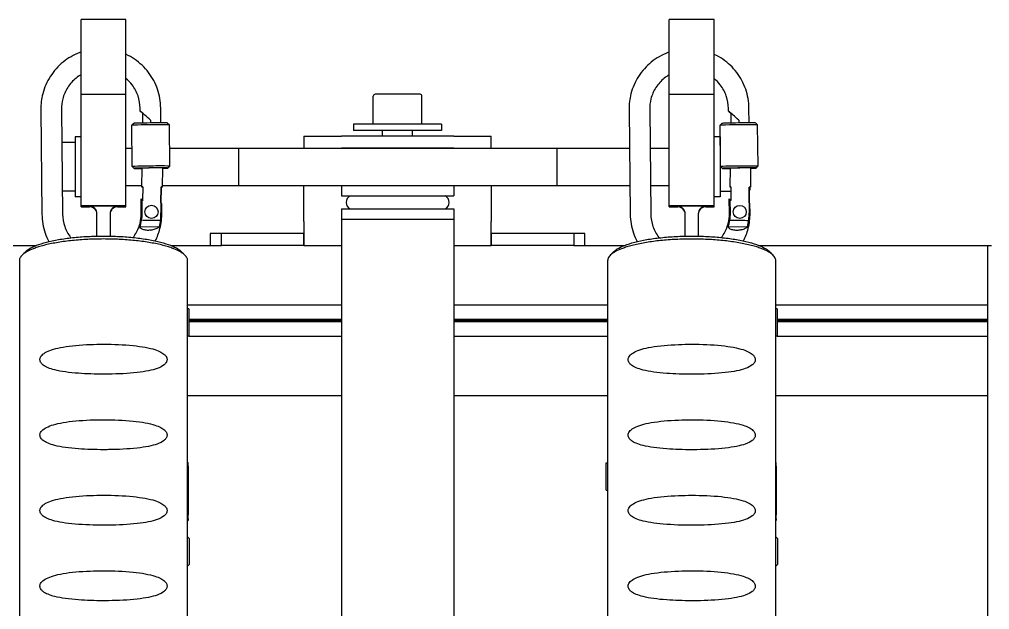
# Model space of a CAD drawing. Header units: millimetres. Extents: x 0 to 7722, y 0 to 5460.
# Drawn here: x 1892 to 2150.9, y 2437.8 to 2595.2 of the extents above; entities that cross this region are included whole.
import ezdxf

# ---------------------------------------------------------------- set-up
doc = ezdxf.new("R2010")
doc.units = ezdxf.units.MM
doc.header["$LTSCALE"] = 5
doc.layers.get('0').update_dxf_attribs({"linetype": 'CONTINUOUS'})

msp = doc.modelspace()

# ---------------------------------------------------------------- linework, layer by layer
for p, q in [((1920.431, 2595.212), (1908.431, 2595.212)), ((1908.431, 2575.214), (1908.431, 2595.212)), ((1920.431, 2575.214), (1920.431, 2595.212)), ((2077.431, 2595.203), (2065.431, 2595.203)), ((2065.431, 2575.205), (2065.431, 2595.203)), ((2077.431, 2575.205), (2077.431, 2595.203)), ((1920.431, 2575.214), (1908.431, 2575.214)), ((1908.431, 2545.478), (1908.431, 2575.214)), ((1920.431, 2545.478), (1920.431, 2575.214)), ((1986.431, 2567.253), (1986.431, 2574.753)), ((1998.931, 2575.253), (1986.931, 2575.253)), ((1999.431, 2567.253), (1999.431, 2574.753)), ((2077.431, 2575.205), (2065.431, 2575.205)), ((2065.431, 2545.476), (2065.431, 2575.205)), ((2077.431, 2545.476), (2077.431, 2575.205)), ((1924.211, 2570.766), (1924.204, 2571.49)), ((1929.745, 2567.598), (1929.703, 2571.548)), ((2081.211, 2570.761), (2081.204, 2571.485)), ((2086.745, 2567.592), (2086.703, 2571.543)), ((1897.705, 2571.21), (1898.001, 2543.214)), ((1903.205, 2571.268), (1903.501, 2543.272)), ((1924.859, 2570.192), (1924.822, 2567.552)), ((2054.705, 2571.205), (2055.001, 2543.209)), ((2060.205, 2571.263), (2060.501, 2543.267)), ((2081.859, 2570.188), (2081.822, 2567.545)), ((1922.117, 2555.968), (1922.001, 2566.967)), ((1922.496, 2567.473), (1922.002, 2566.968)), ((1926.987, 2568.358), (1926.995, 2567.582)), ((1926.987, 2568.354), (1926.987, 2568.358)), ((1931.495, 2567.568), (1932, 2567.073)), ((1932.117, 2556.074), (1932.001, 2567.072)), ((2004.681, 2567.253), (1981.181, 2567.253)), ((1981.181, 2567.253), (1981.181, 2565.553)), ((2004.681, 2567.253), (2004.681, 2565.553)), ((2079.117, 2555.963), (2079.001, 2566.962)), ((2079.496, 2567.468), (2079.002, 2566.963)), ((2083.987, 2568.352), (2083.996, 2567.576)), ((2083.987, 2568.348), (2083.987, 2568.352)), ((2088.495, 2567.563), (2089, 2567.068)), ((2089.117, 2556.069), (2089.001, 2567.068)), ((1906.831, 2563.894), (1906.831, 2547.894)), ((1908.431, 2563.894), (1906.831, 2563.894)), ((1967.931, 2564.094), (1977.931, 2564.094)), ((1967.931, 2564.094), (1967.931, 2560.894)), ((2007.931, 2564.094), (1977.931, 2564.094)), ((2004.681, 2565.553), (1981.181, 2565.553)), ((1988.931, 2564.094), (1988.931, 2565.553)), ((1996.931, 2564.094), (1996.931, 2565.553)), ((2007.931, 2564.094), (2017.931, 2564.094)), ((2017.931, 2560.894), (2017.931, 2564.094)), ((2079.031, 2563.894), (2077.431, 2563.894)), ((2079.031, 2563.894), (2079.031, 2547.894)), ((1906.831, 2562.394), (1903.298, 2562.394)), ((2079.031, 2562.394), (2079.049, 2562.394)), ((1920.431, 2560.894), (1922.065, 2560.894)), ((1932.066, 2560.894), (1950.431, 2560.894)), ((1950.431, 2560.894), (2035.431, 2560.894)), ((1950.431, 2560.894), (1950.431, 2550.894)), ((2007.931, 2560.894), (1977.931, 2560.894)), ((2035.431, 2560.894), (2054.814, 2560.894)), ((2035.431, 2560.894), (2035.431, 2550.894)), ((2060.314, 2560.894), (2065.431, 2560.894)), ((1922.623, 2555.473), (1922.118, 2555.967)), ((1931.622, 2555.568), (1932.116, 2556.073)), ((2079.623, 2555.468), (2079.118, 2555.963)), ((2088.622, 2555.563), (2089.116, 2556.068)), ((1924.657, 2555.528), (1924.589, 2550.557)), ((1930.158, 2555.575), (1930.088, 2550.481)), ((2081.657, 2555.522), (2081.589, 2550.552)), ((2087.158, 2555.569), (2087.088, 2550.476)), ((1920.431, 2550.894), (1924.593, 2550.894)), ((1930.094, 2550.894), (1950.431, 2550.894)), ((1950.431, 2550.894), (2035.431, 2550.894)), ((1967.931, 2541.294), (1967.931, 2550.894)), ((1977.931, 2550.894), (1977.931, 2548.144)), ((2007.931, 2550.894), (2007.931, 2548.144)), ((2017.931, 2550.894), (2017.931, 2541.294)), ((2035.431, 2550.894), (2054.92, 2550.894)), ((2060.42, 2550.894), (2065.431, 2550.894)), ((1906.831, 2549.394), (1903.436, 2549.394)), ((1924.889, 2550.57), (1924.839, 2546.897)), ((1929.73, 2546.305), (1929.788, 2550.503)), ((1929.787, 2550.468), (1929.73, 2546.305)), ((1929.787, 2550.468), (1929.787, 2550.468)), ((1977.931, 2548.144), (2007.931, 2548.144)), ((2079.031, 2549.394), (2081.873, 2549.394)), ((2081.889, 2550.565), (2081.839, 2546.892)), ((2086.73, 2546.3), (2086.788, 2550.497)), ((2086.787, 2550.463), (2086.73, 2546.3)), ((2086.787, 2550.463), (2086.787, 2550.463)), ((2087.031, 2549.894), (2087.031, 2550.469)), ((1908.431, 2547.894), (1906.831, 2547.894)), ((1924.499, 2543.494), (1924.459, 2547.324)), ((1924.751, 2543.513), (1924.714, 2547.042)), ((1924.714, 2547.042), (1924.891, 2546.836)), ((1929.677, 2546.358), (1929.718, 2546.317)), ((1929.718, 2546.317), (1929.747, 2543.566)), ((1929.999, 2543.552), (1929.973, 2546.052)), ((2079.031, 2547.894), (2077.431, 2547.894)), ((2081.499, 2543.489), (2081.459, 2547.319)), ((2081.751, 2543.507), (2081.714, 2547.037)), ((2081.714, 2547.037), (2081.891, 2546.83)), ((2086.677, 2546.352), (2086.718, 2546.312)), ((2086.718, 2546.312), (2086.747, 2543.56)), ((2086.999, 2543.547), (2086.973, 2546.047)), ((1920.431, 2545.478), (1908.431, 2545.478)), ((1908.431, 2545.227), (1908.431, 2545.478)), ((1908.431, 2545.227), (1910.681, 2545.227)), ((1918.181, 2545.367), (1910.681, 2545.367)), ((1912.681, 2537.4), (1912.681, 2543.367)), ((1916.181, 2543.367), (1916.181, 2537.4)), ((1918.181, 2545.227), (1920.431, 2545.227)), ((1920.431, 2545.227), (1920.431, 2545.478)), ((1977.931, 2544.644), (2007.931, 2544.644)), ((1977.931, 2544.644), (1977.931, 2541.894)), ((2007.931, 2544.644), (2007.931, 2541.894)), ((2077.431, 2545.476), (2065.431, 2545.476)), ((2065.431, 2545.231), (2065.431, 2545.476)), ((2065.431, 2545.231), (2067.681, 2545.231)), ((2075.181, 2545.367), (2067.681, 2545.367)), ((2069.681, 2537.385), (2069.681, 2543.368)), ((2073.181, 2543.368), (2073.181, 2537.385)), ((2075.181, 2545.231), (2077.431, 2545.231)), ((2077.431, 2545.231), (2077.431, 2545.476)), ((1967.931, 2541.294), (1967.931, 2534.894)), ((1977.931, 2541.894), (2007.931, 2541.894)), ((1977.931, 2541.894), (1977.931, 2367.894)), ((1977.931, 2541.894), (2007.931, 2541.894)), ((2007.931, 2541.894), (2007.931, 2367.894)), ((2017.931, 2534.894), (2017.931, 2541.294)), ((1929.346, 2539.861), (1924.134, 2539.806)), ((1945.931, 2538.094), (1942.931, 2538.094)), ((1942.931, 2538.094), (1942.931, 2534.894)), ((1945.931, 2534.894), (1945.931, 2538.094)), ((1967.921, 2538.094), (1945.931, 2538.094)), ((1967.921, 2538.094), (1967.931, 2538.094)), ((1967.921, 2534.894), (1967.921, 2538.094)), ((2017.931, 2538.094), (2017.941, 2538.094)), ((2039.931, 2538.094), (2017.941, 2538.094)), ((2017.941, 2538.094), (2017.941, 2534.894)), ((2042.931, 2538.094), (2039.931, 2538.094)), ((2039.931, 2538.094), (2039.931, 2534.894)), ((2042.931, 2534.894), (2042.931, 2538.094)), ((2086.346, 2539.856), (2081.134, 2539.801)), ((1200.431, 2534.894), (1896.418, 2534.894)), ((1932.444, 2534.894), (1944.931, 2534.894)), ((1944.931, 2534.894), (1945.931, 2534.894)), ((1967.921, 2534.894), (1945.931, 2534.894)), ((1967.921, 2534.894), (1977.931, 2534.894)), ((2007.931, 2534.894), (2017.941, 2534.894)), ((2039.931, 2534.894), (2017.941, 2534.894)), ((2039.931, 2534.894), (2040.931, 2534.894)), ((2040.931, 2534.894), (2053.446, 2534.894)), ((2089.417, 2534.894), (2150.431, 2534.894)), ((2150.431, 1299.894), (2150.431, 2534.894)), ((2150.431, 2534.894), (2151.431, 2534.894)), ((1891.981, 2530.849), (1891.981, 2376.903)), ((1936.881, 2376.903), (1936.881, 2530.849)), ((2048.981, 2530.843), (2048.981, 2376.896)), ((2093.881, 2376.896), (2093.881, 2530.843)), ((1936.881, 2519.044), (1977.931, 2519.044)), ((1937.231, 2517.962), (1936.881, 2517.962)), ((1937.231, 2517.962), (1937.231, 2510.662)), ((2007.931, 2519.044), (2048.981, 2519.044)), ((2093.881, 2519.044), (2150.431, 2519.044)), ((2094.231, 2517.961), (2093.881, 2517.961)), ((2094.231, 2517.961), (2094.231, 2510.661)), ((1937.231, 2515.199), (1977.931, 2515.199)), ((1937.231, 2514.894), (1977.931, 2514.894)), ((1937.231, 2514.589), (1977.931, 2514.589)), ((2007.931, 2515.199), (2048.981, 2515.199)), ((2007.931, 2514.894), (2048.981, 2514.894)), ((2007.931, 2514.589), (2048.981, 2514.589)), ((2094.231, 2515.199), (2150.431, 2515.199)), ((2094.231, 2514.894), (2150.431, 2514.894)), ((2094.231, 2514.589), (2150.431, 2514.589)), ((1937.231, 2510.662), (1936.881, 2510.662)), ((1937.231, 2510.744), (1977.931, 2510.744)), ((2007.931, 2510.744), (2048.981, 2510.744)), ((2094.231, 2510.661), (2093.881, 2510.661)), ((2094.231, 2510.744), (2150.431, 2510.744)), ((1936.881, 2494.894), (1977.931, 2494.894)), ((2007.931, 2494.894), (2048.981, 2494.894)), ((2093.881, 2494.894), (2150.431, 2494.894)), ((1936.881, 2476.997), (1936.981, 2476.997)), ((1936.981, 2476.011), (1936.981, 2476.997)), ((1936.981, 2476.011), (1936.981, 2463.013)), ((2048.631, 2469.595), (2048.631, 2476.895)), ((2048.631, 2476.895), (2048.981, 2476.895)), ((2093.881, 2477.001), (2093.981, 2477.001)), ((2093.981, 2476.015), (2093.981, 2477.001)), ((2093.981, 2476.015), (2093.981, 2463.016)), ((2048.631, 2469.595), (2048.981, 2469.595)), ((1936.981, 2461.999), (1936.981, 2463.013)), ((2093.981, 2462.003), (2093.981, 2463.016)), ((1936.881, 2461.911), (1936.981, 2461.911)), ((1936.981, 2461.582), (1936.881, 2461.582)), ((1936.881, 2461.495), (1936.981, 2461.495)), ((1936.981, 2461.999), (1936.981, 2461.911)), ((1936.981, 2461.911), (1936.981, 2461.582)), ((1936.981, 2461.582), (1936.981, 2461.495)), ((1936.981, 2461.495), (1936.981, 2461.495)), ((2093.881, 2461.917), (2093.981, 2461.917)), ((2093.981, 2461.598), (2093.881, 2461.598)), ((2093.881, 2461.512), (2093.981, 2461.512)), ((2093.981, 2462.003), (2093.981, 2461.917)), ((2093.981, 2461.917), (2093.981, 2461.598)), ((2093.981, 2461.598), (2093.981, 2461.512)), ((2093.981, 2461.512), (2093.981, 2461.512)), ((1937.331, 2456.748), (1936.881, 2457.198)), ((1937.331, 2456.748), (1937.331, 2449.748)), ((2094.331, 2456.758), (2093.881, 2457.208)), ((2094.331, 2456.758), (2094.331, 2449.758)), ((1937.331, 2449.748), (1936.881, 2449.298)), ((2094.331, 2449.758), (2093.881, 2449.308))]:
    msp.add_line(p, q)
for centre, radius, start, end in [((1986.931, 2574.753), 0.5, 90, 180), ((1998.931, 2574.753), 0.5, 0, 90), ((1981.181, 2546.394), 2, 118.95502, 241.04498), ((2004.681, 2546.394), 2, 298.95502, 61.04498), ((2086.531, 2549.894), 0.5, 299.02278, 0)]:
    msp.add_arc(centre, radius, start, end)
for centre, major_axis, ratio, start_param, end_param in [((1926.987, 2568.319), (-2.776, 2.447), 0.0078265, 4.7192447, 6.986968), ((2083.987, 2568.314), (-2.776, 2.447), 0.0076114, 4.7190552, 6.986783), ((1927.001, 2567.019), (5, 0.053), 0.0139989, 0, 3.1415927), ((1926.996, 2567.519), (4.5, 0.048), 0.0139989, 0.0140007, 3.1275919), ((2084.001, 2567.015), (5, 0.053), 0.0136133, 0, 3.1415927), ((2083.996, 2567.515), (4.5, 0.048), 0.0136133, 0.0136149, 3.1279777), ((1927.117, 2556.021), (-5, -0.053), 0.0139989, 3.1275919, 6.2971861), ((2084.117, 2556.016), (-5, -0.053), 0.0136133, 3.1279777, 6.2968002), ((1927.122, 2555.521), (-4.5, -0.048), 0.0139989, 2.4292574, 7.2736389), ((1927.122, 2555.521), (-3.4, -0.036), 0.0139989, 2.6739738, 7.04213), ((2084.122, 2555.516), (-4.5, -0.048), 0.0136133, 2.3108309, 7.273648), ((2084.122, 2555.516), (-3.4, -0.036), 0.0136133, 2.6739825, 7.042139), ((1927.338, 2550.519), (-2.75, 0.038), 0.0139994, 5.8114729, 6.7548978), ((1927.338, 2550.519), (2.75, -0.038), 0.0139994, 5.8114729, 6.7551965), ((2084.338, 2550.514), (-2.75, 0.038), 0.0136138, 5.8114676, 6.7549031), ((2084.338, 2550.514), (2.75, -0.038), 0.0136138, 5.8114676, 6.7551912), ((1927.243, 2544.076), (2.784, -3.248), 0.0058785, 2.7169642, 3.1485982), ((1927.194, 2548.772), (2.779, -2.721), 0.0070954, 0.0070953, 0.4383469), ((2084.243, 2544.071), (2.784, -3.248), 0.0057172, 2.716776, 3.1484059), ((2084.194, 2548.767), (2.779, -2.721), 0.0069005, 0.0069004, 0.4381561), ((1910.681, 2543.367), (2, 0), 0.999902, 0, 1.5707963), ((1910.681, 2543.227), (2, 0), 0.999902, 0, 1.5707963), ((1918.181, 2543.367), (-2, 0), 0.999902, 4.712389, 6.2831853), ((1918.181, 2543.227), (-2, 0), 0.999902, 4.712389, 6.2831853), ((1914, 2543.399), (10.752, -0.033), 0.999902, 5.945538, 6.2968415), ((1914, 2543.399), (15.748, -0.049), 0.999902, 6.0596739, 6.2968415), ((2067.681, 2543.368), (2, 0), 0.9999073, 0, 1.5707963), ((2067.681, 2543.231), (2, 0), 0.9999073, 0, 1.5707963), ((2075.181, 2543.368), (-2, 0), 0.9999073, 4.712389, 6.2831853), ((2075.181, 2543.231), (-2, 0), 0.9999073, 4.712389, 6.2831853), ((2071, 2543.394), (10.752, -0.034), 0.9999073, 5.9456254, 6.296929), ((2071, 2543.394), (15.748, -0.05), 0.9999073, 6.0597613, 6.296929), ((1927.214, 2541.521), (2.75, -0.038), 0.0139994, 0.5132823, 2.6286091), ((1927.214, 2541.521), (1.5, -0.021), 0.0139994, 1.1199189, 2.0219725), ((2084.214, 2541.516), (2.75, -0.038), 0.0136138, 0.513277, 2.6286038), ((2084.214, 2541.516), (1.5, -0.021), 0.0136138, 1.1199136, 2.0219672)]:
    msp.add_ellipse(centre, major_axis=major_axis, ratio=ratio, start_param=start_param, end_param=end_param)
for centre, major_axis, ratio in [((1927.246, 2543.862), (-1.75, 0.005), 0.999902), ((2084.246, 2543.856), (-1.75, 0.006), 0.9999073)]:
    msp.add_ellipse(centre, major_axis=major_axis, ratio=ratio)
for points, knots in [([(1908.431, 2586.484), (1908.311, 2586.442), (1908.191, 2586.398), (1906.474, 2585.752), (1904.974, 2584.894), (1902.319, 2582.748), (1901.165, 2581.462), (1899.32, 2578.59), (1898.629, 2577.006), (1897.859, 2574.001), (1897.69, 2572.605), (1897.705, 2571.21)], [5.0482373, 5.0482373, 5.0482373, 5.0482373, 5.0721639, 5.0721639, 5.3921713, 5.3921713, 5.7121733, 5.7121733, 6.0321691, 6.0321691, 6.2937549, 6.2937549, 6.2937549, 6.2937549]), ([(1929.703, 2571.548), (1929.685, 2573.254), (1929.392, 2574.957), (1928.284, 2578.186), (1927.47, 2579.71), (1925.402, 2582.426), (1924.15, 2583.617), (1922.01, 2585.082), (1921.236, 2585.522), (1920.431, 2585.895)], [3.1521622, 3.1521622, 3.1521622, 3.1521622, 3.4721524, 3.4721524, 3.7921446, 3.7921446, 4.1121421, 4.1121421, 4.2784581, 4.2784581, 4.2784581, 4.2784581]), ([(2065.431, 2586.479), (2065.311, 2586.437), (2065.191, 2586.393), (2063.474, 2585.748), (2061.974, 2584.889), (2059.319, 2582.744), (2058.165, 2581.457), (2056.32, 2578.585), (2055.629, 2577.001), (2054.859, 2573.997), (2054.69, 2572.6), (2054.705, 2571.205)], [5.048237, 5.048237, 5.048237, 5.048237, 5.0721638, 5.0721638, 5.3921708, 5.3921708, 5.7121727, 5.7121727, 6.0321687, 6.0321687, 6.2937549, 6.2937549, 6.2937549, 6.2937549]), ([(2086.703, 2571.543), (2086.685, 2573.249), (2086.392, 2574.953), (2085.284, 2578.181), (2084.47, 2579.705), (2082.402, 2582.421), (2081.15, 2583.612), (2079.01, 2585.077), (2078.236, 2585.517), (2077.431, 2585.89)], [3.1521622, 3.1521622, 3.1521622, 3.1521622, 3.4721529, 3.4721529, 3.7921456, 3.7921456, 4.1121432, 4.1121432, 4.2784584, 4.2784584, 4.2784584, 4.2784584]), ([(1908.431, 2580.458), (1907.966, 2580.188), (1907.522, 2579.882), (1906.233, 2578.84), (1905.475, 2577.995), (1904.265, 2576.111), (1903.811, 2575.071), (1903.306, 2573.1), (1903.195, 2572.183), (1903.205, 2571.268)], [5.2385124, 5.2385124, 5.2385124, 5.2385124, 5.3921452, 5.3921452, 5.7121414, 5.7121414, 6.0321492, 6.0321492, 6.2937549, 6.2937549, 6.2937549, 6.2937549]), ([(1924.204, 2571.49), (1924.192, 2572.61), (1923.999, 2573.727), (1923.272, 2575.846), (1922.738, 2576.846), (1921.583, 2578.363), (1921.035, 2578.936), (1920.431, 2579.44)], [3.15216223, 3.15216223, 3.15216223, 3.15216223, 3.4721808, 3.4721808, 3.7921954, 3.7921954, 4.01704056, 4.01704056, 4.01704056, 4.01704056]), ([(2065.431, 2580.453), (2064.966, 2580.183), (2064.522, 2579.877), (2063.233, 2578.835), (2062.475, 2577.991), (2061.265, 2576.106), (2060.811, 2575.067), (2060.306, 2573.095), (2060.195, 2572.178), (2060.205, 2571.263)], [5.238513, 5.238513, 5.238513, 5.238513, 5.3921461, 5.3921461, 5.7121425, 5.7121425, 6.0321499, 6.0321499, 6.2937549, 6.2937549, 6.2937549, 6.2937549]), ([(2081.204, 2571.485), (2081.192, 2572.605), (2080.999, 2573.722), (2080.272, 2575.841), (2079.738, 2576.841), (2078.583, 2578.359), (2078.035, 2578.931), (2077.431, 2579.435)], [3.15216223, 3.15216223, 3.15216223, 3.15216223, 3.47217979, 3.47217979, 3.79219359, 3.79219359, 4.01703987, 4.01703987, 4.01703987, 4.01703987]), ([(1898.001, 2543.214), (1898.019, 2541.508), (1898.312, 2539.804), (1899.131, 2537.418), (1899.456, 2536.665), (1899.836, 2535.942)], [0.01056957, 0.01056957, 0.01056957, 0.01056957, 0.33055972, 0.33055972, 0.48372423, 0.48372423, 0.48372423, 0.48372423]), ([(1903.501, 2543.272), (1903.512, 2542.152), (1903.705, 2541.035), (1904.432, 2538.916), (1904.967, 2537.916), (1905.666, 2536.997), (1905.687, 2536.969), (1905.709, 2536.941)], [0.01056957, 0.01056957, 0.01056957, 0.01056957, 0.33058815, 0.33058815, 0.65060274, 0.65060274, 0.66059378, 0.66059378, 0.66059378, 0.66059378]), ([(1922.358, 2537.028), (1922.525, 2537.248), (1922.684, 2537.475), (1923.44, 2538.651), (1923.893, 2539.69), (1924.398, 2541.662), (1924.509, 2542.579), (1924.499, 2543.494)], [2.49137215, 2.49137215, 2.49137215, 2.49137215, 2.57054876, 2.57054876, 2.89055658, 2.89055658, 3.15216223, 3.15216223, 3.15216223, 3.15216223]), ([(1928.255, 2536.118), (1928.789, 2537.165), (1929.207, 2538.271), (1929.845, 2540.76), (1930.014, 2542.157), (1929.999, 2543.552)], [2.67022105, 2.67022105, 2.67022105, 2.67022105, 2.89057646, 2.89057646, 3.15216223, 3.15216223, 3.15216223, 3.15216223]), ([(2055.001, 2543.209), (2055.019, 2541.503), (2055.312, 2539.799), (2056.132, 2537.41), (2056.458, 2536.656), (2056.839, 2535.931)], [0.01056957, 0.01056957, 0.01056957, 0.01056957, 0.33056026, 0.33056026, 0.48420662, 0.48420662, 0.48420662, 0.48420662]), ([(2060.501, 2543.267), (2060.512, 2542.147), (2060.705, 2541.03), (2061.432, 2538.911), (2061.967, 2537.911), (2062.668, 2536.989), (2062.692, 2536.958), (2062.715, 2536.928)], [0.01056957, 0.01056957, 0.01056957, 0.01056957, 0.33058714, 0.33058714, 0.65060094, 0.65060094, 0.66160844, 0.66160844, 0.66160844, 0.66160844]), ([(2079.351, 2537.014), (2079.521, 2537.237), (2079.682, 2537.467), (2080.44, 2538.646), (2080.893, 2539.685), (2081.398, 2541.657), (2081.509, 2542.574), (2081.499, 2543.489)], [2.49034056, 2.49034056, 2.49034056, 2.49034056, 2.57054989, 2.57054989, 2.89055729, 2.89055729, 3.15216223, 3.15216223, 3.15216223, 3.15216223]), ([(2085.251, 2536.106), (2085.787, 2537.155), (2086.206, 2538.263), (2086.845, 2540.755), (2087.014, 2542.152), (2086.999, 2543.547)], [2.66971865, 2.66971865, 2.66971865, 2.66971865, 2.89057609, 2.89057609, 3.15216223, 3.15216223, 3.15216223, 3.15216223]), ([(1929.346, 2539.861), (1929.172, 2539.699), (1928.917, 2539.531), (1928.369, 2539.268), (1927.968, 2539.133), (1927.259, 2538.983), (1926.831, 2538.934), (1926.119, 2538.926), (1925.712, 2538.963), (1925.104, 2539.098), (1924.798, 2539.215), (1924.386, 2539.467), (1924.216, 2539.645), (1924.134, 2539.806)], [-1.65547958, -1.65547958, -1.65547958, -1.65547958, -1.54727288, -1.54727288, -1.42654171, -1.42654171, -1.31688112, -1.31688112, -1.21296987, -1.21296987, -1.11520633, -1.11520633, -1.01331088, -1.01331088, -1.01331088, -1.01331088]), ([(2086.346, 2539.856), (2086.167, 2539.688), (2085.899, 2539.514), (2085.34, 2539.251), (2084.944, 2539.121), (2084.246, 2538.975), (2083.825, 2538.928), (2083.109, 2538.92), (2082.689, 2538.959), (2082.067, 2539.103), (2081.757, 2539.227), (2081.367, 2539.481), (2081.212, 2539.648), (2081.134, 2539.801)], [-1.65552883, -1.65552883, -1.65552883, -1.65552883, -1.54327068, -1.54327068, -1.42468101, -1.42468101, -1.31689724, -1.31689724, -1.20984566, -1.20984566, -1.10888259, -1.10888259, -1.01343246, -1.01343246, -1.01343246, -1.01343246]), ([(1936.881, 2530.849), (1936.881, 2531.144), (1936.793, 2531.439), (1936.444, 2532.022), (1936.182, 2532.309), (1935.606, 2532.778), (1935.339, 2532.962), (1934.862, 2533.246), (1934.677, 2533.348), (1933.957, 2533.715), (1933.354, 2533.972), (1932.286, 2534.355), (1931.875, 2534.49), (1930.966, 2534.761), (1930.464, 2534.897), (1929.415, 2535.155), (1928.867, 2535.277), (1927.732, 2535.506), (1927.145, 2535.614), (1925.935, 2535.813), (1925.313, 2535.905), (1924.041, 2536.073), (1923.392, 2536.149), (1922.068, 2536.284), (1921.395, 2536.344), (1920.032, 2536.446), (1919.343, 2536.489), (1917.951, 2536.557), (1917.249, 2536.583), (1915.84, 2536.617), (1915.134, 2536.626), (1913.721, 2536.626), (1913.015, 2536.617), (1911.606, 2536.583), (1910.905, 2536.557), (1909.513, 2536.488), (1908.824, 2536.446), (1907.461, 2536.343), (1906.788, 2536.284), (1905.464, 2536.148), (1904.815, 2536.072), (1903.543, 2535.904), (1902.921, 2535.812), (1901.712, 2535.613), (1901.125, 2535.505), (1899.99, 2535.276), (1899.443, 2535.154), (1898.393, 2534.896), (1897.892, 2534.76), (1896.984, 2534.488), (1896.572, 2534.354), (1895.506, 2533.971), (1894.902, 2533.714), (1894.183, 2533.347), (1893.999, 2533.245), (1893.522, 2532.962), (1893.255, 2532.777), (1892.679, 2532.309), (1892.418, 2532.021), (1892.069, 2531.438), (1891.981, 2531.144), (1891.981, 2530.849)], [0, 0, 0, 0, 0.3539262, 0.3539262, 0.7073842, 0.7073842, 0.9424825, 0.9424825, 1.0765937, 1.0765937, 1.4333985, 1.4333985, 1.6365356, 1.6365356, 1.8580922, 1.8580922, 2.0779679, 2.0779679, 2.2958569, 2.2958569, 2.5123451, 2.5123451, 2.7271104, 2.7271104, 2.9410122, 2.9410122, 3.1536549, 3.1536549, 3.3661113, 3.3661113, 3.5778499, 3.5778499, 3.7895868, 3.7895868, 4.0020426, 4.0020426, 4.2146786, 4.2146786, 4.4285797, 4.4285797, 4.6433394, 4.6433394, 4.8598272, 4.8598272, 5.0777119, 5.0777119, 5.2975872, 5.2975872, 5.5191401, 5.5191401, 5.7221895, 5.7221895, 6.0788388, 6.0788388, 6.212892, 6.212892, 6.4478873, 6.4478873, 6.8011909, 6.8011909, 7.1549622, 7.1549622, 7.1549622, 7.1549622]), ([(1893.679, 2533.286), (1893.916, 2533.521), (1894.652, 2534.097), (1896.416, 2534.958), (1899.092, 2535.807), (1902.376, 2536.506), (1906.117, 2537.026), (1910.194, 2537.346), (1913.019, 2537.419), (1915.843, 2537.419), (1918.668, 2537.346), (1922.745, 2537.026), (1926.486, 2536.506), (1929.77, 2535.807), (1932.446, 2534.958), (1934.21, 2534.097), (1934.947, 2533.521), (1935.183, 2533.286)], [0.005850652, 0.005850652, 0.005850652, 0.005850652, 0.008776451, 0.013126893, 0.017477334, 0.021776762, 0.02607619, 0.030339767, 0.034603344, 0.034603344, 0.038866921, 0.043130498, 0.047429926, 0.051729354, 0.056079796, 0.060430238, 0.063356036, 0.063356036, 0.063356036, 0.063356036]), ([(2093.881, 2530.843), (2093.881, 2531.137), (2093.793, 2531.431), (2093.444, 2532.013), (2093.182, 2532.301), (2092.606, 2532.769), (2092.339, 2532.953), (2091.862, 2533.236), (2091.677, 2533.338), (2090.957, 2533.704), (2090.354, 2533.961), (2089.286, 2534.343), (2088.875, 2534.478), (2087.966, 2534.749), (2087.464, 2534.884), (2086.415, 2535.142), (2085.867, 2535.264), (2084.732, 2535.493), (2084.145, 2535.6), (2082.935, 2535.799), (2082.313, 2535.891), (2081.041, 2536.059), (2080.392, 2536.134), (2079.068, 2536.27), (2078.395, 2536.329), (2077.032, 2536.431), (2076.343, 2536.474), (2074.951, 2536.542), (2074.249, 2536.568), (2072.84, 2536.602), (2072.134, 2536.611), (2070.721, 2536.611), (2070.015, 2536.602), (2068.606, 2536.568), (2067.905, 2536.542), (2066.513, 2536.473), (2065.824, 2536.431), (2064.461, 2536.329), (2063.788, 2536.269), (2062.464, 2536.134), (2061.815, 2536.058), (2060.543, 2535.89), (2059.921, 2535.798), (2058.712, 2535.599), (2058.125, 2535.492), (2056.99, 2535.263), (2056.443, 2535.141), (2055.393, 2534.883), (2054.892, 2534.747), (2053.984, 2534.476), (2053.572, 2534.342), (2052.506, 2533.96), (2051.902, 2533.703), (2051.183, 2533.337), (2050.999, 2533.235), (2050.522, 2532.952), (2050.255, 2532.768), (2049.679, 2532.3), (2049.418, 2532.013), (2049.069, 2531.431), (2048.981, 2531.137), (2048.981, 2530.843)], [0, 0, 0, 0, 0.3539262, 0.3539262, 0.7073842, 0.7073842, 0.9424825, 0.9424825, 1.0765937, 1.0765937, 1.4333985, 1.4333985, 1.6365356, 1.6365356, 1.8580922, 1.8580922, 2.0779679, 2.0779679, 2.2958569, 2.2958569, 2.5123451, 2.5123451, 2.7271104, 2.7271104, 2.9410122, 2.9410122, 3.1536549, 3.1536549, 3.3661113, 3.3661113, 3.5778499, 3.5778499, 3.7895868, 3.7895868, 4.0020426, 4.0020426, 4.2146786, 4.2146786, 4.4285797, 4.4285797, 4.6433394, 4.6433394, 4.8598272, 4.8598272, 5.0777119, 5.0777119, 5.2975872, 5.2975872, 5.5191401, 5.5191401, 5.7221895, 5.7221895, 6.0788388, 6.0788388, 6.212892, 6.212892, 6.4478873, 6.4478873, 6.8011909, 6.8011909, 7.1549622, 7.1549622, 7.1549622, 7.1549622]), ([(2050.677, 2533.275), (2050.914, 2533.511), (2051.651, 2534.087), (2053.416, 2534.947), (2056.092, 2535.795), (2059.376, 2536.492), (2063.117, 2537.012), (2067.194, 2537.331), (2070.019, 2537.404), (2072.843, 2537.404), (2075.668, 2537.331), (2079.745, 2537.012), (2083.486, 2536.492), (2086.77, 2535.795), (2089.446, 2534.947), (2091.211, 2534.087), (2091.948, 2533.511), (2092.185, 2533.275)], [0.005842207, 0.005842207, 0.005842207, 0.005842207, 0.008776451, 0.013126893, 0.017477334, 0.021776762, 0.02607619, 0.030339767, 0.034603344, 0.034603344, 0.038866921, 0.043130498, 0.047429926, 0.051729354, 0.056079796, 0.060430238, 0.063364482, 0.063364482, 0.063364482, 0.063364482]), ([(1892.699, 2532.298), (1892.701, 2532.301), (1892.703, 2532.302), (1892.712, 2532.311), (1892.718, 2532.317), (1892.743, 2532.342), (1892.763, 2532.362), (1892.842, 2532.441), (1892.903, 2532.502), (1893.074, 2532.675), (1893.186, 2532.789), (1893.424, 2533.03), (1893.552, 2533.16), (1893.679, 2533.286)], [0, 0, 0, 0, 0.00098325, 0.00098325, 0.00393319, 0.00393319, 0.01278803, 0.01278803, 0.03945474, 0.03945474, 0.08664433, 0.08664433, 0.14152708, 0.14152708, 0.14152708, 0.14152708]), ([(1935.183, 2533.286), (1935.34, 2533.13), (1935.499, 2532.969), (1935.742, 2532.722), (1935.826, 2532.637), (1935.996, 2532.465), (1936.075, 2532.386), (1936.163, 2532.298)], [0, 0, 0, 0, 0.06782762, 0.06782762, 0.10378084, 0.10378084, 0.14143168, 0.14143168, 0.14143168, 0.14143168]), ([(2049.697, 2532.287), (2049.699, 2532.29), (2049.701, 2532.292), (2049.709, 2532.3), (2049.716, 2532.306), (2049.741, 2532.332), (2049.761, 2532.351), (2049.84, 2532.43), (2049.902, 2532.493), (2050.074, 2532.666), (2050.186, 2532.78), (2050.424, 2533.022), (2050.551, 2533.15), (2050.677, 2533.275)], [0, 0, 0, 0, 0.00098741, 0.00098741, 0.00394981, 0.00394981, 0.01284207, 0.01284207, 0.03962141, 0.03962141, 0.08703123, 0.08703123, 0.14151904, 0.14151904, 0.14151904, 0.14151904]), ([(2092.185, 2533.275), (2092.342, 2533.119), (2092.501, 2532.958), (2092.744, 2532.712), (2092.828, 2532.626), (2092.999, 2532.454), (2093.077, 2532.375), (2093.165, 2532.287)], [0, 0, 0, 0, 0.06784781, 0.06784781, 0.10379416, 0.10379416, 0.14142434, 0.14142434, 0.14142434, 0.14142434]), ([(1897.468, 2504.452), (1897.468, 2504.557), (1897.48, 2504.659), (1897.534, 2504.897), (1897.585, 2505.024), (1897.748, 2505.34), (1897.888, 2505.516), (1898.323, 2505.967), (1898.727, 2506.251), (1900.257, 2507.034), (1901.713, 2507.467), (1905.74, 2508.167), (1908.188, 2508.385), (1912.061, 2508.537), (1913.245, 2508.559), (1914.431, 2508.559)], [8.2906827, 8.2906827, 8.2906827, 8.2906827, 8.3649903, 8.3649903, 8.4680598, 8.4680598, 8.6475324, 8.6475324, 9.0192249, 9.0192249, 9.766629, 9.766629, 10.5884791, 10.5884791, 10.9442176, 10.9442176, 10.9442176, 10.9442176]), ([(1914.431, 2508.559), (1917.127, 2508.559), (1919.799, 2508.451), (1924.711, 2507.948), (1926.652, 2507.59), (1929.346, 2506.723), (1930.222, 2506.257), (1930.926, 2505.575), (1931.086, 2505.384), (1931.274, 2505.035), (1931.332, 2504.891), (1931.384, 2504.641), (1931.394, 2504.547), (1931.394, 2504.452)], [0, 0, 0, 0, 0.8087295, 0.8087295, 1.5851506, 1.5851506, 2.2253367, 2.2253367, 2.4167336, 2.4167336, 2.5290929, 2.5290929, 2.59477, 2.59477, 2.59477, 2.59477]), ([(2054.468, 2504.44), (2054.468, 2504.544), (2054.48, 2504.646), (2054.534, 2504.884), (2054.585, 2505.012), (2054.748, 2505.328), (2054.888, 2505.503), (2055.323, 2505.955), (2055.727, 2506.238), (2057.257, 2507.021), (2058.713, 2507.453), (2062.74, 2508.152), (2065.188, 2508.37), (2069.061, 2508.521), (2070.245, 2508.544), (2071.431, 2508.544)], [8.2906827, 8.2906827, 8.2906827, 8.2906827, 8.3649903, 8.3649903, 8.4680598, 8.4680598, 8.6475324, 8.6475324, 9.0192249, 9.0192249, 9.766629, 9.766629, 10.5884791, 10.5884791, 10.9442176, 10.9442176, 10.9442176, 10.9442176]), ([(2071.431, 2508.544), (2074.127, 2508.544), (2076.799, 2508.436), (2081.711, 2507.934), (2083.652, 2507.576), (2086.346, 2506.71), (2087.222, 2506.244), (2087.926, 2505.562), (2088.086, 2505.372), (2088.274, 2505.023), (2088.332, 2504.879), (2088.384, 2504.629), (2088.394, 2504.535), (2088.394, 2504.44)], [0, 0, 0, 0, 0.8087295, 0.8087295, 1.5851506, 1.5851506, 2.2253367, 2.2253367, 2.4167336, 2.4167336, 2.5290929, 2.5290929, 2.59477, 2.59477, 2.59477, 2.59477]), ([(1914.431, 2500.562), (1912.168, 2500.562), (1909.917, 2500.63), (1905.226, 2500.973), (1903.117, 2501.261), (1900.038, 2502.033), (1899.005, 2502.471), (1898.133, 2503.146), (1897.924, 2503.343), (1897.669, 2503.711), (1897.585, 2503.867), (1897.495, 2504.16), (1897.472, 2504.283), (1897.468, 2504.426), (1897.468, 2504.439), (1897.468, 2504.452)], [5.3980672, 5.3980672, 5.3980672, 5.3980672, 6.1576433, 6.1576433, 7.0514033, 7.0514033, 7.8151136, 7.8151136, 8.0524261, 8.0524261, 8.1896947, 8.1896947, 8.2814801, 8.2814801, 8.2906827, 8.2906827, 8.2906827, 8.2906827]), ([(1931.394, 2504.452), (1931.394, 2504.426), (1931.393, 2504.4), (1931.385, 2504.254), (1931.362, 2504.139), (1931.279, 2503.878), (1931.209, 2503.742), (1930.978, 2503.389), (1930.778, 2503.192), (1930.137, 2502.674), (1929.519, 2502.352), (1927.413, 2501.604), (1925.638, 2501.249), (1920.983, 2500.727), (1918.396, 2500.604), (1915.317, 2500.565), (1914.874, 2500.562), (1914.431, 2500.562)], [2.59477, 2.59477, 2.59477, 2.59477, 2.612575, 2.612575, 2.6954018, 2.6954018, 2.8107754, 2.8107754, 3.0342852, 3.0342852, 3.5362373, 3.5362373, 4.3649245, 4.3649245, 5.249459, 5.249459, 5.3980672, 5.3980672, 5.3980672, 5.3980672]), ([(2071.431, 2500.547), (2069.168, 2500.547), (2066.917, 2500.615), (2062.226, 2500.958), (2060.117, 2501.247), (2057.038, 2502.019), (2056.005, 2502.458), (2055.133, 2503.133), (2054.924, 2503.331), (2054.669, 2503.698), (2054.585, 2503.855), (2054.495, 2504.147), (2054.472, 2504.271), (2054.468, 2504.414), (2054.468, 2504.427), (2054.468, 2504.44)], [5.3980672, 5.3980672, 5.3980672, 5.3980672, 6.1576433, 6.1576433, 7.0514033, 7.0514033, 7.8151136, 7.8151136, 8.0524261, 8.0524261, 8.1896947, 8.1896947, 8.2814801, 8.2814801, 8.2906827, 8.2906827, 8.2906827, 8.2906827]), ([(2088.394, 2504.44), (2088.394, 2504.414), (2088.393, 2504.388), (2088.385, 2504.241), (2088.362, 2504.126), (2088.279, 2503.866), (2088.209, 2503.729), (2087.978, 2503.377), (2087.778, 2503.179), (2087.137, 2502.661), (2086.519, 2502.339), (2084.413, 2501.59), (2082.638, 2501.235), (2077.983, 2500.712), (2075.396, 2500.588), (2072.317, 2500.55), (2071.874, 2500.547), (2071.431, 2500.547)], [2.59477, 2.59477, 2.59477, 2.59477, 2.612575, 2.612575, 2.6954018, 2.6954018, 2.8107754, 2.8107754, 3.0342852, 3.0342852, 3.5362373, 3.5362373, 4.3649245, 4.3649245, 5.249459, 5.249459, 5.3980672, 5.3980672, 5.3980672, 5.3980672]), ([(1897.468, 2484.304), (1897.468, 2484.409), (1897.48, 2484.511), (1897.534, 2484.749), (1897.585, 2484.876), (1897.748, 2485.192), (1897.888, 2485.368), (1898.323, 2485.819), (1898.727, 2486.103), (1900.257, 2486.886), (1901.713, 2487.319), (1905.74, 2488.019), (1908.188, 2488.237), (1912.061, 2488.389), (1913.245, 2488.411), (1914.431, 2488.411)], [8.2906827, 8.2906827, 8.2906827, 8.2906827, 8.3649903, 8.3649903, 8.4680598, 8.4680598, 8.6475324, 8.6475324, 9.0192249, 9.0192249, 9.766629, 9.766629, 10.5884791, 10.5884791, 10.9442176, 10.9442176, 10.9442176, 10.9442176]), ([(1914.431, 2488.411), (1917.127, 2488.411), (1919.799, 2488.303), (1924.711, 2487.8), (1926.652, 2487.442), (1929.346, 2486.575), (1930.222, 2486.109), (1930.926, 2485.427), (1931.086, 2485.236), (1931.274, 2484.887), (1931.332, 2484.743), (1931.384, 2484.493), (1931.394, 2484.399), (1931.394, 2484.304)], [0, 0, 0, 0, 0.8087295, 0.8087295, 1.5851506, 1.5851506, 2.2253367, 2.2253367, 2.4167336, 2.4167336, 2.5290929, 2.5290929, 2.59477, 2.59477, 2.59477, 2.59477]), ([(2054.468, 2484.292), (2054.468, 2484.396), (2054.48, 2484.498), (2054.534, 2484.736), (2054.585, 2484.864), (2054.748, 2485.18), (2054.888, 2485.355), (2055.323, 2485.806), (2055.727, 2486.09), (2057.257, 2486.873), (2058.713, 2487.305), (2062.74, 2488.004), (2065.188, 2488.222), (2069.061, 2488.373), (2070.245, 2488.395), (2071.431, 2488.395)], [8.2906827, 8.2906827, 8.2906827, 8.2906827, 8.3649903, 8.3649903, 8.4680598, 8.4680598, 8.6475324, 8.6475324, 9.0192249, 9.0192249, 9.766629, 9.766629, 10.5884791, 10.5884791, 10.9442176, 10.9442176, 10.9442176, 10.9442176]), ([(2071.431, 2488.395), (2074.127, 2488.395), (2076.799, 2488.288), (2081.711, 2487.786), (2083.652, 2487.428), (2086.346, 2486.562), (2087.222, 2486.096), (2087.926, 2485.414), (2088.086, 2485.224), (2088.274, 2484.875), (2088.332, 2484.73), (2088.384, 2484.481), (2088.394, 2484.387), (2088.394, 2484.292)], [0, 0, 0, 0, 0.8087295, 0.8087295, 1.5851506, 1.5851506, 2.2253367, 2.2253367, 2.4167336, 2.4167336, 2.5290929, 2.5290929, 2.59477, 2.59477, 2.59477, 2.59477]), ([(1914.431, 2480.414), (1912.168, 2480.414), (1909.917, 2480.482), (1905.226, 2480.825), (1903.117, 2481.113), (1900.038, 2481.885), (1899.005, 2482.323), (1898.133, 2482.998), (1897.924, 2483.195), (1897.669, 2483.563), (1897.585, 2483.719), (1897.495, 2484.012), (1897.472, 2484.135), (1897.468, 2484.278), (1897.468, 2484.291), (1897.468, 2484.304)], [5.3980672, 5.3980672, 5.3980672, 5.3980672, 6.1576433, 6.1576433, 7.0514033, 7.0514033, 7.8151136, 7.8151136, 8.0524261, 8.0524261, 8.1896947, 8.1896947, 8.2814801, 8.2814801, 8.2906827, 8.2906827, 8.2906827, 8.2906827]), ([(1931.394, 2484.304), (1931.394, 2484.278), (1931.393, 2484.252), (1931.385, 2484.106), (1931.362, 2483.991), (1931.279, 2483.73), (1931.209, 2483.594), (1930.978, 2483.241), (1930.778, 2483.044), (1930.137, 2482.526), (1929.519, 2482.204), (1927.413, 2481.456), (1925.638, 2481.101), (1920.983, 2480.579), (1918.396, 2480.456), (1915.317, 2480.417), (1914.874, 2480.414), (1914.431, 2480.414)], [2.59477, 2.59477, 2.59477, 2.59477, 2.612575, 2.612575, 2.6954018, 2.6954018, 2.8107754, 2.8107754, 3.0342852, 3.0342852, 3.5362373, 3.5362373, 4.3649245, 4.3649245, 5.249459, 5.249459, 5.3980672, 5.3980672, 5.3980672, 5.3980672]), ([(2071.431, 2480.399), (2069.168, 2480.399), (2066.917, 2480.467), (2062.226, 2480.81), (2060.117, 2481.099), (2057.038, 2481.871), (2056.005, 2482.31), (2055.133, 2482.985), (2054.924, 2483.183), (2054.669, 2483.55), (2054.585, 2483.706), (2054.495, 2483.999), (2054.472, 2484.123), (2054.468, 2484.266), (2054.468, 2484.279), (2054.468, 2484.292)], [5.3980672, 5.3980672, 5.3980672, 5.3980672, 6.1576433, 6.1576433, 7.0514033, 7.0514033, 7.8151136, 7.8151136, 8.0524261, 8.0524261, 8.1896947, 8.1896947, 8.2814801, 8.2814801, 8.2906827, 8.2906827, 8.2906827, 8.2906827]), ([(2088.394, 2484.292), (2088.394, 2484.266), (2088.393, 2484.24), (2088.385, 2484.093), (2088.362, 2483.978), (2088.279, 2483.718), (2088.209, 2483.581), (2087.978, 2483.228), (2087.778, 2483.031), (2087.137, 2482.513), (2086.519, 2482.191), (2084.413, 2481.442), (2082.638, 2481.087), (2077.983, 2480.564), (2075.396, 2480.44), (2072.317, 2480.401), (2071.874, 2480.399), (2071.431, 2480.399)], [2.59477, 2.59477, 2.59477, 2.59477, 2.612575, 2.612575, 2.6954018, 2.6954018, 2.8107754, 2.8107754, 3.0342852, 3.0342852, 3.5362373, 3.5362373, 4.3649245, 4.3649245, 5.249459, 5.249459, 5.3980672, 5.3980672, 5.3980672, 5.3980672]), ([(1897.468, 2464.156), (1897.468, 2464.261), (1897.48, 2464.363), (1897.534, 2464.601), (1897.585, 2464.728), (1897.748, 2465.044), (1897.888, 2465.22), (1898.323, 2465.671), (1898.727, 2465.955), (1900.257, 2466.738), (1901.713, 2467.171), (1905.74, 2467.871), (1908.188, 2468.089), (1912.061, 2468.241), (1913.245, 2468.263), (1914.431, 2468.263), (1917.127, 2468.263), (1919.799, 2468.155), (1924.711, 2467.652), (1926.652, 2467.294), (1929.346, 2466.427), (1930.222, 2465.961), (1930.926, 2465.279), (1931.086, 2465.088), (1931.274, 2464.739), (1931.332, 2464.595), (1931.384, 2464.345), (1931.394, 2464.251), (1931.394, 2464.156)], [8.2906827, 8.2906827, 8.2906827, 8.2906827, 8.3649903, 8.3649903, 8.4680598, 8.4680598, 8.6475324, 8.6475324, 9.0192249, 9.0192249, 9.766629, 9.766629, 10.5884791, 10.5884791, 10.9442176, 10.9442176, 10.9442176, 11.7529471, 11.7529471, 12.5293682, 12.5293682, 13.1695543, 13.1695543, 13.3609512, 13.3609512, 13.4733105, 13.4733105, 13.5389876, 13.5389876, 13.5389876, 13.5389876]), ([(2054.468, 2464.144), (2054.468, 2464.248), (2054.48, 2464.35), (2054.534, 2464.588), (2054.585, 2464.715), (2054.748, 2465.031), (2054.888, 2465.207), (2055.323, 2465.658), (2055.727, 2465.942), (2057.257, 2466.725), (2058.713, 2467.157), (2062.74, 2467.856), (2065.188, 2468.074), (2069.061, 2468.225), (2070.245, 2468.247), (2071.431, 2468.247), (2074.127, 2468.247), (2076.799, 2468.14), (2081.711, 2467.638), (2083.652, 2467.28), (2086.346, 2466.414), (2087.222, 2465.948), (2087.926, 2465.266), (2088.086, 2465.076), (2088.274, 2464.727), (2088.332, 2464.582), (2088.384, 2464.332), (2088.394, 2464.239), (2088.394, 2464.144)], [8.2906827, 8.2906827, 8.2906827, 8.2906827, 8.3649903, 8.3649903, 8.4680598, 8.4680598, 8.6475324, 8.6475324, 9.0192249, 9.0192249, 9.766629, 9.766629, 10.5884791, 10.5884791, 10.9442176, 10.9442176, 10.9442176, 11.7529471, 11.7529471, 12.5293682, 12.5293682, 13.1695543, 13.1695543, 13.3609512, 13.3609512, 13.4733105, 13.4733105, 13.5389876, 13.5389876, 13.5389876, 13.5389876]), ([(1931.394, 2464.156), (1931.394, 2464.13), (1931.393, 2464.104), (1931.385, 2463.958), (1931.362, 2463.842), (1931.279, 2463.582), (1931.209, 2463.446), (1930.978, 2463.093), (1930.778, 2462.896), (1930.137, 2462.378), (1929.519, 2462.056), (1927.413, 2461.308), (1925.638, 2460.953), (1920.983, 2460.431), (1918.396, 2460.308), (1913.053, 2460.24), (1910.339, 2460.304), (1905.226, 2460.677), (1903.117, 2460.965), (1900.038, 2461.737), (1899.005, 2462.175), (1898.133, 2462.85), (1897.924, 2463.047), (1897.669, 2463.415), (1897.585, 2463.571), (1897.495, 2463.864), (1897.472, 2463.987), (1897.468, 2464.13), (1897.468, 2464.143), (1897.468, 2464.156)], [2.59477, 2.59477, 2.59477, 2.59477, 2.612575, 2.612575, 2.6954018, 2.6954018, 2.8107754, 2.8107754, 3.0342852, 3.0342852, 3.5362373, 3.5362373, 4.3649245, 4.3649245, 5.249459, 5.249459, 6.1576433, 6.1576433, 7.0514033, 7.0514033, 7.8151136, 7.8151136, 8.0524261, 8.0524261, 8.1896947, 8.1896947, 8.2814801, 8.2814801, 8.2906827, 8.2906827, 8.2906827, 8.2906827]), ([(2088.394, 2464.144), (2088.394, 2464.118), (2088.393, 2464.092), (2088.385, 2463.945), (2088.362, 2463.83), (2088.279, 2463.57), (2088.209, 2463.433), (2087.978, 2463.08), (2087.778, 2462.883), (2087.137, 2462.365), (2086.519, 2462.043), (2084.413, 2461.294), (2082.638, 2460.939), (2077.983, 2460.416), (2075.396, 2460.292), (2070.053, 2460.225), (2067.339, 2460.288), (2062.226, 2460.662), (2060.117, 2460.951), (2057.038, 2461.723), (2056.005, 2462.162), (2055.133, 2462.837), (2054.924, 2463.034), (2054.669, 2463.402), (2054.585, 2463.558), (2054.495, 2463.851), (2054.472, 2463.975), (2054.468, 2464.118), (2054.468, 2464.131), (2054.468, 2464.144)], [2.59477, 2.59477, 2.59477, 2.59477, 2.612575, 2.612575, 2.6954018, 2.6954018, 2.8107754, 2.8107754, 3.0342852, 3.0342852, 3.5362373, 3.5362373, 4.3649245, 4.3649245, 5.249459, 5.249459, 6.1576433, 6.1576433, 7.0514033, 7.0514033, 7.8151136, 7.8151136, 8.0524261, 8.0524261, 8.1896947, 8.1896947, 8.2814801, 8.2814801, 8.2906827, 8.2906827, 8.2906827, 8.2906827]), ([(1914.356, 2440.118), (1912.118, 2440.12), (1909.893, 2440.188), (1905.226, 2440.529), (1903.117, 2440.817), (1900.038, 2441.589), (1899.005, 2442.027), (1898.133, 2442.702), (1897.924, 2442.899), (1897.669, 2443.267), (1897.585, 2443.423), (1897.495, 2443.716), (1897.472, 2443.839), (1897.465, 2444.087), (1897.477, 2444.202), (1897.534, 2444.453), (1897.585, 2444.58), (1897.748, 2444.896), (1897.888, 2445.072), (1898.323, 2445.523), (1898.727, 2445.807), (1900.257, 2446.59), (1901.713, 2447.023), (1905.74, 2447.723), (1908.188, 2447.941), (1912.061, 2448.093), (1913.245, 2448.115), (1914.431, 2448.115)], [5.4064792, 5.4064792, 5.4064792, 5.4064792, 6.1576433, 6.1576433, 7.0514033, 7.0514033, 7.8151136, 7.8151136, 8.0524261, 8.0524261, 8.1896947, 8.1896947, 8.2814801, 8.2814801, 8.3649903, 8.3649903, 8.4680598, 8.4680598, 8.6475324, 8.6475324, 9.0192249, 9.0192249, 9.766629, 9.766629, 10.5884791, 10.5884791, 10.9442176, 10.9442176, 10.9442176, 10.9442176]), ([(1914.431, 2448.115), (1917.127, 2448.115), (1919.799, 2448.007), (1924.711, 2447.504), (1926.652, 2447.146), (1929.346, 2446.279), (1930.222, 2445.813), (1930.926, 2445.131), (1931.086, 2444.94), (1931.274, 2444.591), (1931.332, 2444.447), (1931.389, 2444.172), (1931.399, 2444.052), (1931.385, 2443.81), (1931.362, 2443.694), (1931.279, 2443.434), (1931.209, 2443.298), (1930.978, 2442.945), (1930.778, 2442.748), (1930.137, 2442.23), (1929.519, 2441.908), (1927.413, 2441.16), (1925.638, 2440.805), (1920.983, 2440.283), (1918.396, 2440.16), (1915.292, 2440.121), (1914.824, 2440.118), (1914.356, 2440.118)], [0, 0, 0, 0, 0.8087295, 0.8087295, 1.5851506, 1.5851506, 2.2253367, 2.2253367, 2.4167336, 2.4167336, 2.5290929, 2.5290929, 2.612575, 2.612575, 2.6954018, 2.6954018, 2.8107754, 2.8107754, 3.0342852, 3.0342852, 3.5362373, 3.5362373, 4.3649245, 4.3649245, 5.249459, 5.249459, 5.4064792, 5.4064792, 5.4064792, 5.4064792]), ([(2071.356, 2440.102), (2069.118, 2440.104), (2066.893, 2440.173), (2062.226, 2440.514), (2060.117, 2440.803), (2057.038, 2441.575), (2056.005, 2442.014), (2055.133, 2442.689), (2054.924, 2442.886), (2054.669, 2443.254), (2054.585, 2443.41), (2054.495, 2443.703), (2054.472, 2443.827), (2054.465, 2444.074), (2054.477, 2444.19), (2054.534, 2444.44), (2054.585, 2444.567), (2054.748, 2444.883), (2054.888, 2445.059), (2055.323, 2445.51), (2055.727, 2445.794), (2057.257, 2446.576), (2058.713, 2447.008), (2062.74, 2447.708), (2065.188, 2447.926), (2069.061, 2448.077), (2070.245, 2448.099), (2071.431, 2448.099)], [5.4064792, 5.4064792, 5.4064792, 5.4064792, 6.1576433, 6.1576433, 7.0514033, 7.0514033, 7.8151136, 7.8151136, 8.0524261, 8.0524261, 8.1896947, 8.1896947, 8.2814801, 8.2814801, 8.3649903, 8.3649903, 8.4680598, 8.4680598, 8.6475324, 8.6475324, 9.0192249, 9.0192249, 9.766629, 9.766629, 10.5884791, 10.5884791, 10.9442176, 10.9442176, 10.9442176, 10.9442176]), ([(2071.431, 2448.099), (2074.127, 2448.099), (2076.799, 2447.992), (2081.711, 2447.489), (2083.652, 2447.132), (2086.346, 2446.266), (2087.222, 2445.8), (2087.926, 2445.118), (2088.086, 2444.927), (2088.274, 2444.579), (2088.332, 2444.434), (2088.389, 2444.159), (2088.399, 2444.04), (2088.385, 2443.797), (2088.362, 2443.682), (2088.279, 2443.422), (2088.209, 2443.285), (2087.978, 2442.932), (2087.778, 2442.735), (2087.137, 2442.217), (2086.519, 2441.895), (2084.413, 2441.146), (2082.638, 2440.791), (2077.983, 2440.268), (2075.396, 2440.144), (2072.292, 2440.105), (2071.824, 2440.102), (2071.356, 2440.102)], [0, 0, 0, 0, 0.8087295, 0.8087295, 1.5851506, 1.5851506, 2.2253367, 2.2253367, 2.4167336, 2.4167336, 2.5290929, 2.5290929, 2.612575, 2.612575, 2.6954018, 2.6954018, 2.8107754, 2.8107754, 3.0342852, 3.0342852, 3.5362373, 3.5362373, 4.3649245, 4.3649245, 5.249459, 5.249459, 5.4064792, 5.4064792, 5.4064792, 5.4064792])]:
    msp.add_open_spline(points, degree=3, knots=knots)

doc.saveas('drawing.dxf')
